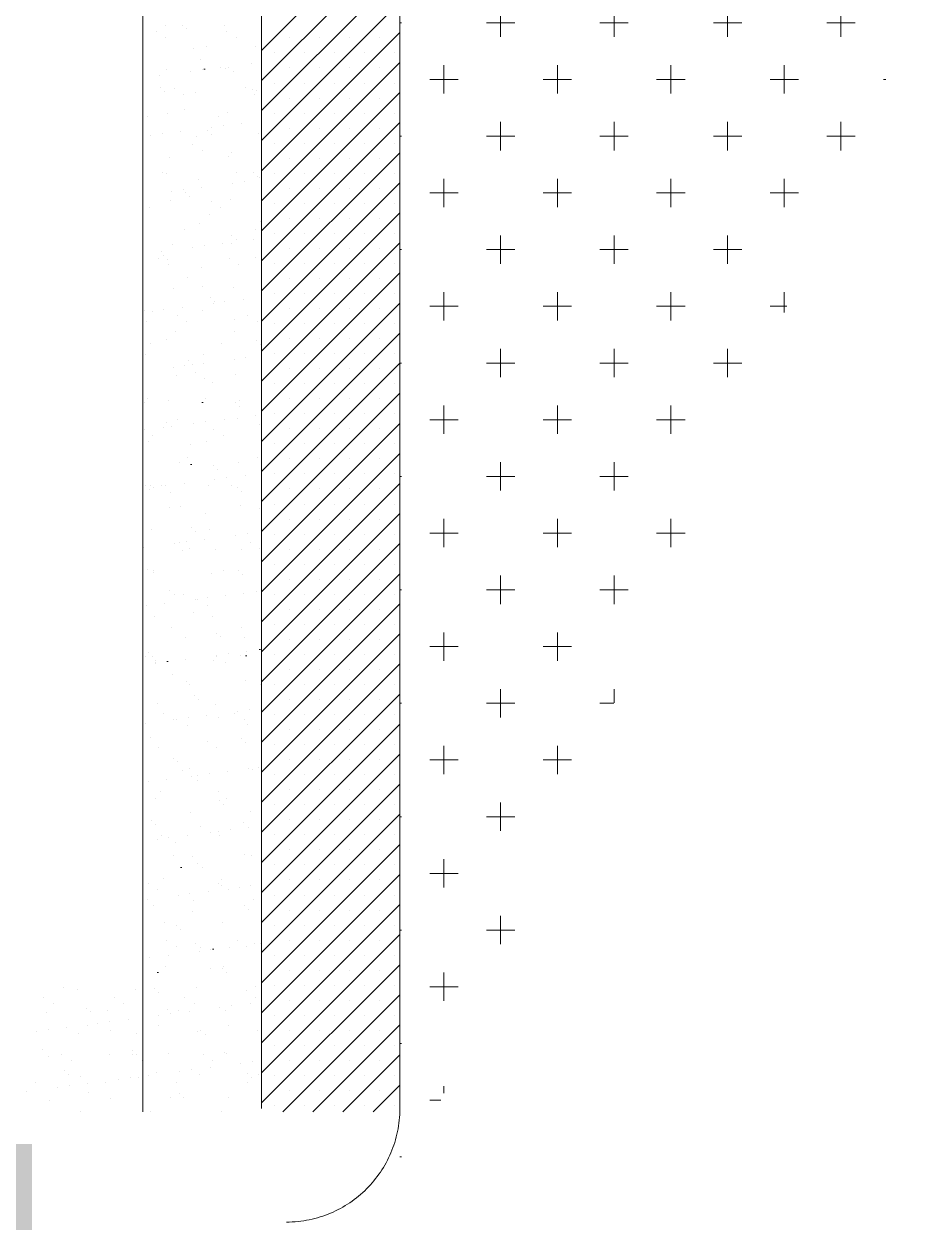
# Model space of a CAD drawing. Header units: millimetres. Extents: x -25043 to 36072, y 3768 to 12000.
# Drawn here: x -22389.6 to -22051.2, y 7377.2 to 7828.7 of the extents above; entities that cross this region are included whole.
import ezdxf

# ---------------------------------------------------------------- set-up
doc = ezdxf.new("R2010")
doc.units = ezdxf.units.MM
doc.linetypes.add('DASHED', pattern=[19.05, 12.7, -6.35])
doc.linetypes.add('SOLID_LINE', pattern=[0])
doc.layers.add('AHAT', color=4, linetype='Continuous', lineweight=30)
doc.layers.add('KIRMIM', color=1, linetype='Continuous')
doc.layers.add('MIMARI', color=2, linetype='SOLID_LINE')

msp = doc.modelspace()

# ---------------------------------------------------------------- hatches: boundary and pattern name
at = {"layer": 'AHAT', "linetype": 'Continuous', "lineweight": 0}
h = msp.add_hatch(dxfattribs=at)
h.set_pattern_fill('AR-SAND,_I', color=256, scale=42.740062, style=2)
h.set_pattern_definition([(37.5, (-56300.54, -6178.69), (-2.69234, 82.35257), [0, -64.9649, 0, -72.6581, 0, -69.4526]), (7.5, (-56300.54, -6178.69), (75.64037, 120.6187), [0, -35.04685, 0, -58.55389, 0, -22.43853]), (327.5, (-56353.11, -6178.69), (133.09862, 0.24187), [0, -21.37003, 0, -76.93211, 0, -100.43915]), (317.5, (-56353.11, -6178.69), (128.48204, 37.5119), [0, -10.68502, 0, -50.43327, 0, -57.69908])])
edge = h.paths.add_edge_path()
edge.add_line((-22344.83, 7418.75), (-22300.08, 7418.75))
edge.add_line((-22388.64, 7469.88), (-22388.64, 7418.75))
edge.add_line((-22388.64, 7469.88), (-22344.83, 7469.88))
edge.add_line((-22344.83, 8387.24), (-22300.08, 8387.24))
edge.add_line((-22388.64, 7418.75), (-22344.83, 7418.75))
edge.add_line((-22344.83, 8387.24), (-22344.83, 7418.75))
edge.add_line((-22300.08, 8387.24), (-22300.08, 7419.95))
at = {"layer": 'KIRMIM', "linetype": 'Continuous', "lineweight": 0}
h = msp.add_hatch(dxfattribs=at)
h.set_pattern_fill('CROSS,_I', color=256, scale=85.480124, style=2)
h.set_pattern_definition([(0, (-56300.538, -6210.983), (21.370031, 21.370031), [10.685016, -32.055047]), (90, (-56295.195, -6216.326), (-21.370031, 21.370031), [10.685016, -32.055047])])
edge = h.paths.add_edge_path()
edge.add_line((-21826.38, 8354.94), (-21826.38, 7411.45))
edge.add_line((-22247.96, 8354.94), (-22247.96, 7387.66))
h = msp.add_hatch(dxfattribs=at)
h.set_pattern_fill('AR-CONC,_I', color=256, scale=8.548012, style=2)
h.set_pattern_definition([(50, (-56300.54, -6308.037), (61.31149, -5.36406), [6.41101, -70.5211]), (355, (-56300.54, -6308.037), (-11.86048, 64.29748), [5.12881, -56.41688]), (100.4514, (-56295.43, -6308.484), (49.45105, 58.93338), [5.44852, -59.93371]), (46.1842, (-56300.54, -6290.94), (91.2279, -14.14859), [9.61651, -105.78165]), (96.6356, (-56292.94, -6292.12), (79.89508, 83.26772), [8.17278, -89.90056]), (351.1842, (-56300.54, -6290.94), (79.89502, 83.26778), [7.6932, -84.62532]), (21, (-56291.99, -6295.215), (51.02369, -34.41591), [6.41101, -70.5211]), (326, (-56291.99, -6295.215), (20.79862, 61.98592), [5.12881, -56.41688]), (71.4514, (-56287.74, -6298.08), (71.822335, 27.56995), [5.44852, -59.93371]), (37.5, (-56300.538, -6308.037), (1.039426, 28.455808), [0, -55.73304, 0, -57.271683, 0, -56.630582]), (7.5, (-56300.538, -6308.037), (22.487217, 33.714362), [0, -32.653408, 0, -54.45084, 0, -21.58373]), (327.5, (-56319.6, -6308.037), (45.631208, -1.927993), [0, -21.37003, 0, -66.674497, 0, -88.47193]), (317.5, (-56328.148, -6308.037), (49.850826, 8.556986), [0, -27.78104, 0, -44.278704, 0, -62.82789])])
edge = h.paths.add_edge_path()
edge.add_line((-22386.53, 6942.14), (-22615.82, 6942.14))
edge.add_line((-22615.82, 6942.14), (-22615.82, 7406.62))
edge.add_line((-22615.82, 7406.62), (-22386.53, 7406.62))
edge.add_line((-22386.53, 7406.62), (-22386.53, 7001.28))
edge.add_line((-22404.87, 6942.14), (-20927.79, 6942.14))
edge.add_line((-20927.79, 6942.14), (-20927.79, 7001.28))
edge.add_line((-20927.79, 7001.28), (-22386.53, 7001.28))

# ---------------------------------------------------------------- linework, layer by layer
at = {"layer": 'KIRMIM', "linetype": 'DASHED', "lineweight": 0, "ltscale": 100}
for p, q in [((-22344.83, 8342.01), (-22344.83, 7418.75)), ((-22300.08, 8342.01), (-22300.08, 7419.95))]:
    msp.add_line(p, q, dxfattribs=at)
at = {"layer": 'MIMARI', "linetype": 'DASHED', "lineweight": 0, "ltscale": 100}
msp.add_line((-22247.96, 8342.01), (-22247.96, 7419.95), dxfattribs=at)
at = {"layer": 'MIMARI', "linetype": 'Continuous', "lineweight": 0}
for p, q in [((-22300.08, 7818.73), (-22247.96, 7870.84)), ((-22300.08, 7807.39), (-22247.96, 7859.51)), ((-22300.08, 7796.06), (-22247.96, 7848.18)), ((-22300.08, 7784.73), (-22247.96, 7836.84)), ((-22339.81, 7825.93), (-22339.81, 7825.93)), ((-22336.4, 7827.95), (-22336.4, 7827.95)), ((-22329.89, 7828.27), (-22329.89, 7828.27)), ((-22328.31, 7826.82), (-22328.31, 7826.82)), ((-22314.02, 7828.24), (-22314.02, 7828.24)), ((-22313.19, 7825.98), (-22313.19, 7825.98)), ((-22300.08, 7773.39), (-22247.96, 7825.51)), ((-22336.2, 7823.63), (-22336.2, 7823.63)), ((-22320.88, 7820.01), (-22320.88, 7820.01)), ((-22309.58, 7823.68), (-22309.58, 7823.68)), ((-22302.46, 7820.23), (-22302.46, 7820.23)), ((-22289.69, 7823.44), (-22289.69, 7823.44)), ((-22278.36, 7823.44), (-22278.36, 7823.44)), ((-22267.03, 7823.44), (-22267.03, 7823.44)), ((-22255.69, 7823.44), (-22255.69, 7823.44)), ((-22325.55, 7819.39), (-22325.55, 7819.39)), ((-22323.23, 7815.37), (-22323.23, 7815.37)), ((-22295.36, 7817.78), (-22295.36, 7817.78)), ((-22284.03, 7817.78), (-22284.03, 7817.78)), ((-22272.69, 7817.78), (-22272.69, 7817.78)), ((-22261.36, 7817.78), (-22261.36, 7817.78)), ((-22250.03, 7817.78), (-22250.03, 7817.78)), ((-22335.86, 7811.48), (-22335.86, 7811.48)), ((-22326.8, 7810.84), (-22326.8, 7810.84)), ((-22322.35, 7811.42), (-22322.35, 7811.42)), ((-22315.4, 7812.34), (-22315.4, 7812.34)), ((-22313.48, 7811.77), (-22313.48, 7811.77)), ((-22312.37, 7812.21), (-22312.37, 7812.21)), ((-22310.79, 7810.77), (-22310.79, 7810.77)), ((-22303.79, 7813.87), (-22303.79, 7813.87)), ((-22300.08, 7762.06), (-22247.96, 7814.18)), ((-22289.69, 7812.11), (-22289.69, 7812.11)), ((-22278.36, 7812.11), (-22278.36, 7812.11)), ((-22267.03, 7812.11), (-22267.03, 7812.11)), ((-22255.69, 7812.11), (-22255.69, 7812.11)), ((-22338.41, 7809.31), (-22338.41, 7809.31)), ((-22295.36, 7806.44), (-22295.36, 7806.44)), ((-22284.03, 7806.44), (-22284.03, 7806.44)), ((-22272.69, 7806.44), (-22272.69, 7806.44)), ((-22261.36, 7806.44), (-22261.36, 7806.44)), ((-22250.03, 7806.44), (-22250.03, 7806.44)), ((-22338.06, 7804.71), (-22338.06, 7804.71)), ((-22336.49, 7803.27), (-22336.49, 7803.27)), ((-22332.9, 7804.52), (-22332.9, 7804.52)), ((-22329.3, 7802.23), (-22329.3, 7802.23)), ((-22325.01, 7802.92), (-22325.01, 7802.92)), ((-22306.28, 7804.57), (-22306.28, 7804.57)), ((-22303.36, 7803.95), (-22303.36, 7803.95)), ((-22302.68, 7802.28), (-22302.68, 7802.28)), ((-22301.93, 7803.75), (-22301.93, 7803.75)), ((-22300.08, 7750.73), (-22247.96, 7802.84)), ((-22289.69, 7800.78), (-22289.69, 7800.78)), ((-22278.36, 7800.78), (-22278.36, 7800.78)), ((-22267.03, 7800.78), (-22267.03, 7800.78)), ((-22255.69, 7800.78), (-22255.69, 7800.78)), ((-22342.94, 7793.91), (-22342.94, 7793.91)), ((-22335.32, 7795.01), (-22335.32, 7795.01)), ((-22329.05, 7796.45), (-22329.05, 7796.45)), ((-22316.32, 7793.96), (-22316.32, 7793.96)), ((-22312.95, 7795.3), (-22312.95, 7795.3)), ((-22295.36, 7795.11), (-22295.36, 7795.11)), ((-22284.03, 7795.11), (-22284.03, 7795.11)), ((-22272.69, 7795.11), (-22272.69, 7795.11)), ((-22261.36, 7795.11), (-22261.36, 7795.11)), ((-22250.03, 7795.11), (-22250.03, 7795.11)), ((-22330.53, 7788.21), (-22330.53, 7788.21)), ((-22320.54, 7788.66), (-22320.54, 7788.66)), ((-22318.92, 7789.74), (-22318.92, 7789.74)), ((-22314.47, 7790.33), (-22314.47, 7790.33)), ((-22307.52, 7791.24), (-22307.52, 7791.24)), ((-22300.08, 7739.4), (-22247.96, 7791.51)), ((-22289.69, 7789.44), (-22289.69, 7789.44)), ((-22278.36, 7789.44), (-22278.36, 7789.44)), ((-22267.03, 7789.44), (-22267.03, 7789.44)), ((-22255.69, 7789.44), (-22255.69, 7789.44)), ((-22341.93, 7786.71), (-22341.93, 7786.71)), ((-22337.48, 7787.3), (-22337.48, 7787.3)), ((-22324.47, 7786.45), (-22324.47, 7786.45)), ((-22318.97, 7787.21), (-22318.97, 7787.21)), ((-22301.39, 7787.28), (-22301.39, 7787.28)), ((-22295.36, 7783.78), (-22295.36, 7783.78)), ((-22284.03, 7783.78), (-22284.03, 7783.78)), ((-22272.69, 7783.78), (-22272.69, 7783.78)), ((-22261.36, 7783.78), (-22261.36, 7783.78)), ((-22250.03, 7783.78), (-22250.03, 7783.78)), ((-22344.66, 7779.71), (-22344.66, 7779.71)), ((-22326, 7783.12), (-22326, 7783.12)), ((-22322.39, 7780.82), (-22322.39, 7780.82)), ((-22311.53, 7780.4), (-22311.53, 7780.4)), ((-22300.08, 7728.06), (-22247.96, 7780.18)), ((-22334.78, 7778.54), (-22334.78, 7778.54)), ((-22312.41, 7778.83), (-22312.41, 7778.83)), ((-22289.69, 7778.11), (-22289.69, 7778.11)), ((-22278.36, 7778.11), (-22278.36, 7778.11)), ((-22267.03, 7778.11), (-22267.03, 7778.11)), ((-22255.69, 7778.11), (-22255.69, 7778.11)), ((-22337.23, 7772.9), (-22337.23, 7772.9)), ((-22336.04, 7772.51), (-22336.04, 7772.51)), ((-22323.94, 7769.98), (-22323.94, 7769.98)), ((-22309.42, 7772.56), (-22309.42, 7772.56)), ((-22303.02, 7772.6), (-22303.02, 7772.6)), ((-22301.45, 7771.16), (-22301.45, 7771.16)), ((-22300.85, 7770.81), (-22300.85, 7770.81)), ((-22295.36, 7772.44), (-22295.36, 7772.44)), ((-22284.03, 7772.44), (-22284.03, 7772.44)), ((-22272.69, 7772.44), (-22272.69, 7772.44)), ((-22261.36, 7772.44), (-22261.36, 7772.44)), ((-22250.03, 7772.44), (-22250.03, 7772.44)), ((-22334.05, 7765.62), (-22334.05, 7765.62)), ((-22329.6, 7766.2), (-22329.6, 7766.2)), ((-22322.65, 7767.12), (-22322.65, 7767.12)), ((-22311.04, 7768.65), (-22311.04, 7768.65)), ((-22306.59, 7769.23), (-22306.59, 7769.23)), ((-22300.08, 7716.73), (-22247.96, 7768.85)), ((-22289.69, 7766.78), (-22289.69, 7766.78)), ((-22278.36, 7766.78), (-22278.36, 7766.78)), ((-22267.03, 7766.78), (-22267.03, 7766.78)), ((-22255.69, 7766.78), (-22255.69, 7766.78)), ((-22334.24, 7762.07), (-22334.24, 7762.07)), ((-22328.72, 7765.1), (-22328.72, 7765.1)), ((-22327.14, 7763.66), (-22327.14, 7763.66)), ((-22319.1, 7761.71), (-22319.1, 7761.71)), ((-22311.87, 7762.36), (-22311.87, 7762.36)), ((-22295.36, 7761.11), (-22295.36, 7761.11)), ((-22284.03, 7761.11), (-22284.03, 7761.11)), ((-22272.69, 7761.11), (-22272.69, 7761.11)), ((-22261.36, 7761.11), (-22261.36, 7761.11)), ((-22250.03, 7761.11), (-22250.03, 7761.11)), ((-22342.11, 7759.37), (-22342.11, 7759.37)), ((-22319.71, 7756.84), (-22319.71, 7756.84)), ((-22315.49, 7759.42), (-22315.49, 7759.42)), ((-22300.08, 7705.4), (-22247.96, 7757.51)), ((-22323.4, 7753.51), (-22323.4, 7753.51)), ((-22300.31, 7754.34), (-22300.31, 7754.34)), ((-22289.69, 7755.44), (-22289.69, 7755.44)), ((-22278.36, 7755.44), (-22278.36, 7755.44)), ((-22267.03, 7755.44), (-22267.03, 7755.44)), ((-22255.69, 7755.44), (-22255.69, 7755.44)), ((-22329.13, 7751.1), (-22329.13, 7751.1)), ((-22311.2, 7749.04), (-22311.2, 7749.04)), ((-22309.62, 7747.6), (-22309.62, 7747.6)), ((-22303.16, 7747.55), (-22303.16, 7747.55)), ((-22302.51, 7751.15), (-22302.51, 7751.15)), ((-22295.36, 7749.78), (-22295.36, 7749.78)), ((-22284.03, 7749.78), (-22284.03, 7749.78)), ((-22272.69, 7749.78), (-22272.69, 7749.78)), ((-22261.36, 7749.78), (-22261.36, 7749.78)), ((-22250.03, 7749.78), (-22250.03, 7749.78)), ((-22337.78, 7743), (-22337.78, 7743)), ((-22333.71, 7745.6), (-22333.71, 7745.6)), ((-22326.17, 7744.52), (-22326.17, 7744.52)), ((-22321.72, 7745.11), (-22321.72, 7745.11)), ((-22314.77, 7746.02), (-22314.77, 7746.02)), ((-22311.33, 7745.89), (-22311.33, 7745.89)), ((-22300.08, 7694.06), (-22247.96, 7746.18)), ((-22289.69, 7744.11), (-22289.69, 7744.11)), ((-22278.36, 7744.11), (-22278.36, 7744.11)), ((-22267.03, 7744.11), (-22267.03, 7744.11)), ((-22255.69, 7744.11), (-22255.69, 7744.11)), ((-22344.73, 7742.08), (-22344.73, 7742.08)), ((-22338.81, 7740.26), (-22338.81, 7740.26)), ((-22336.9, 7741.54), (-22336.9, 7741.54)), ((-22335.32, 7740.1), (-22335.32, 7740.1)), ((-22312.19, 7740.31), (-22312.19, 7740.31)), ((-22302.19, 7740.79), (-22302.19, 7740.79)), ((-22295.36, 7738.44), (-22295.36, 7738.44)), ((-22284.03, 7738.44), (-22284.03, 7738.44)), ((-22272.69, 7738.44), (-22272.69, 7738.44)), ((-22261.36, 7738.44), (-22261.36, 7738.44)), ((-22250.03, 7738.44), (-22250.03, 7738.44)), ((-22344.73, 7737.15), (-22344.73, 7737.15)), ((-22335.21, 7737.96), (-22335.21, 7737.96)), ((-22322.86, 7737.04), (-22322.86, 7737.04)), ((-22308.59, 7738.01), (-22308.59, 7738.01)), ((-22300.08, 7682.73), (-22247.96, 7734.85)), ((-22327.88, 7733.28), (-22327.88, 7733.28)), ((-22322.23, 7729.7), (-22322.23, 7729.7)), ((-22310.79, 7729.42), (-22310.79, 7729.42)), ((-22289.69, 7732.78), (-22289.69, 7732.78)), ((-22278.36, 7732.78), (-22278.36, 7732.78)), ((-22267.03, 7732.78), (-22267.03, 7732.78)), ((-22255.69, 7732.78), (-22255.69, 7732.78)), ((-22333.17, 7729.13), (-22333.17, 7729.13)), ((-22319.38, 7725.49), (-22319.38, 7725.49)), ((-22306.89, 7724.93), (-22306.89, 7724.93)), ((-22295.36, 7727.11), (-22295.36, 7727.11)), ((-22284.03, 7727.11), (-22284.03, 7727.11)), ((-22272.69, 7727.11), (-22272.69, 7727.11)), ((-22261.36, 7727.11), (-22261.36, 7727.11)), ((-22250.03, 7727.11), (-22250.03, 7727.11)), ((-22344.19, 7720.68), (-22344.19, 7720.68)), ((-22341.3, 7720.4), (-22341.3, 7720.4)), ((-22336.85, 7720.99), (-22336.85, 7720.99)), ((-22329.9, 7721.9), (-22329.9, 7721.9)), ((-22322.32, 7720.57), (-22322.32, 7720.57)), ((-22318.29, 7723.43), (-22318.29, 7723.43)), ((-22317.8, 7724.04), (-22317.8, 7724.04)), ((-22313.84, 7724.02), (-22313.84, 7724.02)), ((-22300.08, 7671.4), (-22247.96, 7723.51)), ((-22289.69, 7721.44), (-22289.69, 7721.44)), ((-22278.36, 7721.44), (-22278.36, 7721.44)), ((-22267.03, 7721.44), (-22267.03, 7721.44)), ((-22255.69, 7721.44), (-22255.69, 7721.44)), ((-22343.5, 7716.54), (-22343.5, 7716.54)), ((-22331.91, 7718.86), (-22331.91, 7718.86)), ((-22328.3, 7716.56), (-22328.3, 7716.56)), ((-22310.36, 7717.23), (-22310.36, 7717.23)), ((-22305.29, 7718.9), (-22305.29, 7718.9)), ((-22301.68, 7716.61), (-22301.68, 7716.61)), ((-22295.36, 7715.78), (-22295.36, 7715.78)), ((-22284.03, 7715.78), (-22284.03, 7715.78)), ((-22272.69, 7715.78), (-22272.69, 7715.78)), ((-22261.36, 7715.78), (-22261.36, 7715.78)), ((-22250.03, 7715.78), (-22250.03, 7715.78)), ((-22332.63, 7712.66), (-22332.63, 7712.66)), ((-22310.25, 7712.95), (-22310.25, 7712.95)), ((-22300.08, 7660.06), (-22247.96, 7712.18)), ((-22341.95, 7708.24), (-22341.95, 7708.24)), ((-22336.06, 7709.73), (-22336.06, 7709.73)), ((-22315.33, 7708.29), (-22315.33, 7708.29)), ((-22301.86, 7709.43), (-22301.86, 7709.43)), ((-22300.28, 7707.99), (-22300.28, 7707.99)), ((-22289.69, 7710.11), (-22289.69, 7710.11)), ((-22278.36, 7710.11), (-22278.36, 7710.11)), ((-22267.03, 7710.11), (-22267.03, 7710.11)), ((-22255.69, 7710.11), (-22255.69, 7710.11)), ((-22343.65, 7704.2), (-22343.65, 7704.2)), ((-22321.78, 7704.1), (-22321.78, 7704.1)), ((-22310.41, 7702.34), (-22310.41, 7702.34)), ((-22305.96, 7702.92), (-22305.96, 7702.92)), ((-22295.36, 7704.44), (-22295.36, 7704.44)), ((-22284.03, 7704.44), (-22284.03, 7704.44)), ((-22272.69, 7704.44), (-22272.69, 7704.44)), ((-22261.36, 7704.44), (-22261.36, 7704.44)), ((-22250.03, 7704.44), (-22250.03, 7704.44)), ((-22333.42, 7699.31), (-22333.42, 7699.31)), ((-22328.97, 7699.89), (-22328.97, 7699.89)), ((-22327.55, 7701.93), (-22327.55, 7701.93)), ((-22325.98, 7700.49), (-22325.98, 7700.49)), ((-22322.02, 7700.81), (-22322.02, 7700.81)), ((-22300.08, 7648.73), (-22247.96, 7700.85)), ((-22289.69, 7698.78), (-22289.69, 7698.78)), ((-22278.36, 7698.78), (-22278.36, 7698.78)), ((-22267.03, 7698.78), (-22267.03, 7698.78)), ((-22255.69, 7698.78), (-22255.69, 7698.78)), ((-22332.09, 7696.19), (-22332.09, 7696.19)), ((-22325, 7697.45), (-22325, 7697.45)), ((-22321.4, 7695.15), (-22321.4, 7695.15)), ((-22318.54, 7693.67), (-22318.54, 7693.67)), ((-22309.71, 7696.48), (-22309.71, 7696.48)), ((-22300.08, 7637.4), (-22247.96, 7689.51)), ((-22295.36, 7693.11), (-22295.36, 7693.11)), ((-22284.03, 7693.11), (-22284.03, 7693.11)), ((-22272.69, 7693.11), (-22272.69, 7693.11)), ((-22261.36, 7693.11), (-22261.36, 7693.11)), ((-22250.03, 7693.11), (-22250.03, 7693.11)), ((-22344.24, 7686.17), (-22344.24, 7686.17)), ((-22343.11, 7687.73), (-22343.11, 7687.73)), ((-22335.04, 7686.84), (-22335.04, 7686.84)), ((-22321.24, 7687.63), (-22321.24, 7687.63)), ((-22310.03, 7685.88), (-22310.03, 7685.88)), ((-22308.46, 7684.43), (-22308.46, 7684.43)), ((-22308.42, 7686.89), (-22308.42, 7686.89)), ((-22289.69, 7687.44), (-22289.69, 7687.44)), ((-22278.36, 7687.44), (-22278.36, 7687.44)), ((-22267.03, 7687.44), (-22267.03, 7687.44)), ((-22255.69, 7687.44), (-22255.69, 7687.44)), ((-22331.55, 7679.72), (-22331.55, 7679.72)), ((-22314.14, 7679.71), (-22314.14, 7679.71)), ((-22309.18, 7680.01), (-22309.18, 7680.01)), ((-22302.52, 7681.24), (-22302.52, 7681.24)), ((-22295.36, 7681.78), (-22295.36, 7681.78)), ((-22284.03, 7681.78), (-22284.03, 7681.78)), ((-22272.69, 7681.78), (-22272.69, 7681.78)), ((-22261.36, 7681.78), (-22261.36, 7681.78)), ((-22250.03, 7681.78), (-22250.03, 7681.78)), ((-22344.72, 7676), (-22344.72, 7676)), ((-22344.09, 7675.77), (-22344.09, 7675.77)), ((-22337.14, 7676.68), (-22337.14, 7676.68)), ((-22335.73, 7678.37), (-22335.73, 7678.37)), ((-22334.15, 7676.93), (-22334.15, 7676.93)), ((-22325.53, 7678.21), (-22325.53, 7678.21)), ((-22321.08, 7678.8), (-22321.08, 7678.8)), ((-22318.1, 7676.04), (-22318.1, 7676.04)), ((-22301.02, 7677.62), (-22301.02, 7677.62)), ((-22300.08, 7626.06), (-22247.96, 7678.18)), ((-22289.69, 7676.11), (-22289.69, 7676.11)), ((-22278.36, 7676.11), (-22278.36, 7676.11)), ((-22267.03, 7676.11), (-22267.03, 7676.11)), ((-22255.69, 7676.11), (-22255.69, 7676.11)), ((-22342.57, 7671.26), (-22342.57, 7671.26)), ((-22341.12, 7673.7), (-22341.12, 7673.7)), ((-22320.7, 7671.16), (-22320.7, 7671.16)), ((-22314.5, 7673.75), (-22314.5, 7673.75)), ((-22326.72, 7670.12), (-22326.72, 7670.12)), ((-22300.08, 7614.73), (-22247.96, 7666.85)), ((-22295.36, 7670.45), (-22295.36, 7670.45)), ((-22284.03, 7670.45), (-22284.03, 7670.45)), ((-22272.69, 7670.45), (-22272.69, 7670.45)), ((-22261.36, 7670.45), (-22261.36, 7670.45)), ((-22250.03, 7670.45), (-22250.03, 7670.45)), ((-22331.01, 7663.25), (-22331.01, 7663.25)), ((-22328.14, 7665.43), (-22328.14, 7665.43)), ((-22318.21, 7662.32), (-22318.21, 7662.32)), ((-22308.64, 7663.53), (-22308.64, 7663.53)), ((-22301.52, 7665.48), (-22301.52, 7665.48)), ((-22289.69, 7664.78), (-22289.69, 7664.78)), ((-22278.36, 7664.78), (-22278.36, 7664.78)), ((-22267.03, 7664.78), (-22267.03, 7664.78)), ((-22255.69, 7664.78), (-22255.69, 7664.78)), ((-22317.65, 7657.12), (-22317.65, 7657.12)), ((-22316.63, 7660.88), (-22316.63, 7660.88)), ((-22313.2, 7657.7), (-22313.2, 7657.7)), ((-22306.25, 7658.62), (-22306.25, 7658.62)), ((-22295.36, 7659.11), (-22295.36, 7659.11)), ((-22284.03, 7659.11), (-22284.03, 7659.11)), ((-22272.69, 7659.11), (-22272.69, 7659.11)), ((-22261.36, 7659.11), (-22261.36, 7659.11)), ((-22250.03, 7659.11), (-22250.03, 7659.11)), ((-22343.9, 7654.82), (-22343.9, 7654.82)), ((-22342.33, 7653.37), (-22342.33, 7653.37)), ((-22342.03, 7654.79), (-22342.03, 7654.79)), ((-22340.66, 7654.09), (-22340.66, 7654.09)), ((-22337.82, 7654.59), (-22337.82, 7654.59)), ((-22336.21, 7654.67), (-22336.21, 7654.67)), ((-22329.26, 7655.59), (-22329.26, 7655.59)), ((-22320.17, 7654.69), (-22320.17, 7654.69)), ((-22311.2, 7654.64), (-22311.2, 7654.64)), ((-22309.2, 7654.06), (-22309.2, 7654.06)), ((-22300.08, 7603.4), (-22247.96, 7655.51)), ((-22289.69, 7653.45), (-22289.69, 7653.45)), ((-22278.36, 7653.45), (-22278.36, 7653.45)), ((-22267.03, 7653.45), (-22267.03, 7653.45)), ((-22255.69, 7653.45), (-22255.69, 7653.45)), ((-22334.21, 7652.29), (-22334.21, 7652.29)), ((-22307.59, 7652.34), (-22307.59, 7652.34)), ((-22334.89, 7646.56), (-22334.89, 7646.56)), ((-22330.47, 7646.78), (-22330.47, 7646.78)), ((-22321.24, 7644.03), (-22321.24, 7644.03)), ((-22308.1, 7647.06), (-22308.1, 7647.06)), ((-22300.69, 7646.27), (-22300.69, 7646.27)), ((-22300.08, 7592.06), (-22247.96, 7644.18)), ((-22295.36, 7647.78), (-22295.36, 7647.78)), ((-22284.03, 7647.78), (-22284.03, 7647.78)), ((-22272.69, 7647.78), (-22272.69, 7647.78)), ((-22261.36, 7647.78), (-22261.36, 7647.78)), ((-22250.03, 7647.78), (-22250.03, 7647.78)), ((-22289.69, 7642.11), (-22289.69, 7642.11)), ((-22278.36, 7642.11), (-22278.36, 7642.11)), ((-22267.03, 7642.11), (-22267.03, 7642.11)), ((-22255.69, 7642.11), (-22255.69, 7642.11)), ((-22341.49, 7638.32), (-22341.49, 7638.32)), ((-22326.38, 7638.76), (-22326.38, 7638.76)), ((-22324.81, 7637.32), (-22324.81, 7637.32)), ((-22321.38, 7634.49), (-22321.38, 7634.49)), ((-22319.63, 7638.22), (-22319.63, 7638.22)), ((-22309.77, 7636.02), (-22309.77, 7636.02)), ((-22305.32, 7636.61), (-22305.32, 7636.61)), ((-22295.36, 7636.45), (-22295.36, 7636.45)), ((-22284.03, 7636.45), (-22284.03, 7636.45)), ((-22272.69, 7636.45), (-22272.69, 7636.45)), ((-22261.36, 7636.45), (-22261.36, 7636.45)), ((-22250.03, 7636.45), (-22250.03, 7636.45)), ((-22344.39, 7631.46), (-22344.39, 7631.46)), ((-22332.78, 7632.99), (-22332.78, 7632.99)), ((-22330.91, 7633.19), (-22330.91, 7633.19)), ((-22329.94, 7630.31), (-22329.94, 7630.31)), ((-22328.33, 7633.58), (-22328.33, 7633.58)), ((-22327.31, 7630.89), (-22327.31, 7630.89)), ((-22317.37, 7630.51), (-22317.37, 7630.51)), ((-22307.56, 7630.59), (-22307.56, 7630.59)), ((-22304.29, 7633.23), (-22304.29, 7633.23)), ((-22300.69, 7630.94), (-22300.69, 7630.94)), ((-22300.08, 7580.73), (-22247.96, 7632.85)), ((-22289.69, 7630.78), (-22289.69, 7630.78)), ((-22278.36, 7630.78), (-22278.36, 7630.78)), ((-22267.03, 7630.78), (-22267.03, 7630.78)), ((-22255.69, 7630.78), (-22255.69, 7630.78)), ((-22343.07, 7623), (-22343.07, 7623)), ((-22340.96, 7621.85), (-22340.96, 7621.85)), ((-22340.95, 7622.57), (-22340.95, 7622.57)), ((-22319.09, 7621.75), (-22319.09, 7621.75)), ((-22314.33, 7622.62), (-22314.33, 7622.62)), ((-22308.86, 7622.71), (-22308.86, 7622.71)), ((-22307.29, 7621.27), (-22307.29, 7621.27)), ((-22300.08, 7569.4), (-22247.96, 7621.51)), ((-22295.36, 7625.11), (-22295.36, 7625.11)), ((-22284.03, 7625.11), (-22284.03, 7625.11)), ((-22272.69, 7625.11), (-22272.69, 7625.11)), ((-22261.36, 7625.11), (-22261.36, 7625.11)), ((-22250.03, 7625.11), (-22250.03, 7625.11)), ((-22289.69, 7619.45), (-22289.69, 7619.45)), ((-22278.36, 7619.45), (-22278.36, 7619.45)), ((-22267.03, 7619.45), (-22267.03, 7619.45)), ((-22255.69, 7619.45), (-22255.69, 7619.45)), ((-22334.56, 7615.21), (-22334.56, 7615.21)), ((-22332.98, 7613.76), (-22332.98, 7613.76)), ((-22329.4, 7613.84), (-22329.4, 7613.84)), ((-22320.45, 7612.48), (-22320.45, 7612.48)), ((-22313.5, 7613.4), (-22313.5, 7613.4)), ((-22307.02, 7614.12), (-22307.02, 7614.12)), ((-22301.89, 7614.93), (-22301.89, 7614.93)), ((-22295.36, 7613.78), (-22295.36, 7613.78)), ((-22284.03, 7613.78), (-22284.03, 7613.78)), ((-22272.69, 7613.78), (-22272.69, 7613.78)), ((-22261.36, 7613.78), (-22261.36, 7613.78)), ((-22250.03, 7613.78), (-22250.03, 7613.78)), ((-22343.46, 7609.46), (-22343.46, 7609.46)), ((-22336.51, 7610.37), (-22336.51, 7610.37)), ((-22324.9, 7611.9), (-22324.9, 7611.9)), ((-22324.01, 7611.78), (-22324.01, 7611.78)), ((-22320.41, 7609.48), (-22320.41, 7609.48)), ((-22300.08, 7558.06), (-22247.96, 7610.18)), ((-22289.69, 7608.11), (-22289.69, 7608.11)), ((-22278.36, 7608.11), (-22278.36, 7608.11)), ((-22267.03, 7608.11), (-22267.03, 7608.11)), ((-22255.69, 7608.11), (-22255.69, 7608.11)), ((-22340.42, 7605.38), (-22340.42, 7605.38)), ((-22325.55, 7606.95), (-22325.55, 7606.95)), ((-22318.55, 7605.28), (-22318.55, 7605.28)), ((-22334.05, 7601.17), (-22334.05, 7601.17)), ((-22317.04, 7599.15), (-22317.04, 7599.15)), ((-22307.43, 7601.22), (-22307.43, 7601.22)), ((-22300.08, 7546.73), (-22247.96, 7598.85)), ((-22295.36, 7602.45), (-22295.36, 7602.45)), ((-22284.03, 7602.45), (-22284.03, 7602.45)), ((-22272.69, 7602.45), (-22272.69, 7602.45)), ((-22261.36, 7602.45), (-22261.36, 7602.45)), ((-22250.03, 7602.45), (-22250.03, 7602.45)), ((-22328.86, 7597.37), (-22328.86, 7597.37)), ((-22315.46, 7597.71), (-22315.46, 7597.71)), ((-22306.48, 7597.65), (-22306.48, 7597.65)), ((-22289.69, 7596.78), (-22289.69, 7596.78)), ((-22278.36, 7596.78), (-22278.36, 7596.78)), ((-22267.03, 7596.78), (-22267.03, 7596.78)), ((-22255.69, 7596.78), (-22255.69, 7596.78)), ((-22343.73, 7590.33), (-22343.73, 7590.33)), ((-22342.74, 7591.65), (-22342.74, 7591.65)), ((-22341.16, 7590.21), (-22341.16, 7590.21)), ((-22317.11, 7590.38), (-22317.11, 7590.38)), ((-22317.02, 7590.8), (-22317.02, 7590.8)), ((-22312.57, 7591.39), (-22312.57, 7591.39)), ((-22308.03, 7590.89), (-22308.03, 7590.89)), ((-22305.62, 7592.3), (-22305.62, 7592.3)), ((-22295.36, 7591.11), (-22295.36, 7591.11)), ((-22284.03, 7591.11), (-22284.03, 7591.11)), ((-22272.69, 7591.11), (-22272.69, 7591.11)), ((-22261.36, 7591.11), (-22261.36, 7591.11)), ((-22250.03, 7591.11), (-22250.03, 7591.11)), ((-22340.12, 7588.03), (-22340.12, 7588.03)), ((-22340.03, 7587.78), (-22340.03, 7587.78)), ((-22339.88, 7588.91), (-22339.88, 7588.91)), ((-22335.58, 7588.36), (-22335.58, 7588.36)), ((-22328.63, 7589.28), (-22328.63, 7589.28)), ((-22318.01, 7588.81), (-22318.01, 7588.81)), ((-22313.5, 7588.08), (-22313.5, 7588.08)), ((-22300.08, 7535.4), (-22247.96, 7587.51)), ((-22289.69, 7585.45), (-22289.69, 7585.45)), ((-22278.36, 7585.45), (-22278.36, 7585.45)), ((-22267.03, 7585.45), (-22267.03, 7585.45)), ((-22255.69, 7585.45), (-22255.69, 7585.45)), ((-22333.72, 7583.39), (-22333.72, 7583.39)), ((-22328.32, 7580.9), (-22328.32, 7580.9)), ((-22305.95, 7581.18), (-22305.95, 7581.18)), ((-22327.14, 7579.76), (-22327.14, 7579.76)), ((-22300.52, 7579.81), (-22300.52, 7579.81)), ((-22300.08, 7524.07), (-22247.96, 7576.18)), ((-22295.36, 7579.78), (-22295.36, 7579.78)), ((-22284.03, 7579.78), (-22284.03, 7579.78)), ((-22272.69, 7579.78), (-22272.69, 7579.78)), ((-22261.36, 7579.78), (-22261.36, 7579.78)), ((-22250.03, 7579.78), (-22250.03, 7579.78)), ((-22339.34, 7572.44), (-22339.34, 7572.44)), ((-22325.22, 7575.6), (-22325.22, 7575.6)), ((-22323.64, 7574.15), (-22323.64, 7574.15)), ((-22317.47, 7572.34), (-22317.47, 7572.34)), ((-22289.69, 7574.11), (-22289.69, 7574.11)), ((-22278.36, 7574.11), (-22278.36, 7574.11)), ((-22267.03, 7574.11), (-22267.03, 7574.11)), ((-22255.69, 7574.11), (-22255.69, 7574.11)), ((-22336.82, 7568.92), (-22336.82, 7568.92)), ((-22327.7, 7567.27), (-22327.7, 7567.27)), ((-22320.75, 7568.18), (-22320.75, 7568.18)), ((-22316.2, 7567.34), (-22316.2, 7567.34)), ((-22310.2, 7568.97), (-22310.2, 7568.97)), ((-22309.14, 7569.71), (-22309.14, 7569.71)), ((-22304.69, 7570.3), (-22304.69, 7570.3)), ((-22295.36, 7568.45), (-22295.36, 7568.45)), ((-22284.03, 7568.45), (-22284.03, 7568.45)), ((-22272.69, 7568.45), (-22272.69, 7568.45)), ((-22261.36, 7568.45), (-22261.36, 7568.45)), ((-22250.03, 7568.45), (-22250.03, 7568.45)), ((-22343.76, 7565.15), (-22343.76, 7565.15)), ((-22333.22, 7566.63), (-22333.22, 7566.63)), ((-22332.15, 7566.68), (-22332.15, 7566.68)), ((-22327.78, 7564.43), (-22327.78, 7564.43)), ((-22306.6, 7566.67), (-22306.6, 7566.67)), ((-22305.41, 7564.71), (-22305.41, 7564.71)), ((-22300.08, 7512.73), (-22247.96, 7564.85)), ((-22289.69, 7562.78), (-22289.69, 7562.78)), ((-22278.36, 7562.78), (-22278.36, 7562.78)), ((-22267.03, 7562.78), (-22267.03, 7562.78)), ((-22255.69, 7562.78), (-22255.69, 7562.78)), ((-22341.9, 7559.84), (-22341.9, 7559.84)), ((-22320.24, 7558.36), (-22320.24, 7558.36)), ((-22307.7, 7559.54), (-22307.7, 7559.54)), ((-22306.12, 7558.1), (-22306.12, 7558.1)), ((-22338.8, 7555.97), (-22338.8, 7555.97)), ((-22316.94, 7555.87), (-22316.94, 7555.87)), ((-22300.08, 7501.4), (-22247.96, 7553.52)), ((-22295.36, 7557.11), (-22295.36, 7557.11)), ((-22284.03, 7557.11), (-22284.03, 7557.11)), ((-22272.69, 7557.11), (-22272.69, 7557.11)), ((-22261.36, 7557.11), (-22261.36, 7557.11)), ((-22250.03, 7557.11), (-22250.03, 7557.11)), ((-22333.39, 7552.04), (-22333.39, 7552.04)), ((-22331.82, 7550.6), (-22331.82, 7550.6)), ((-22289.69, 7551.45), (-22289.69, 7551.45)), ((-22278.36, 7551.45), (-22278.36, 7551.45)), ((-22267.03, 7551.45), (-22267.03, 7551.45)), ((-22255.69, 7551.45), (-22255.69, 7551.45)), ((-22329.92, 7547.52), (-22329.92, 7547.52)), ((-22327.24, 7547.96), (-22327.24, 7547.96)), ((-22326.31, 7545.22), (-22326.31, 7545.22)), ((-22324.27, 7545.59), (-22324.27, 7545.59)), ((-22319.82, 7546.17), (-22319.82, 7546.17)), ((-22312.87, 7547.09), (-22312.87, 7547.09)), ((-22304.87, 7548.24), (-22304.87, 7548.24)), ((-22303.3, 7547.57), (-22303.3, 7547.57)), ((-22301.26, 7548.62), (-22301.26, 7548.62)), ((-22295.36, 7545.78), (-22295.36, 7545.78)), ((-22284.03, 7545.78), (-22284.03, 7545.78)), ((-22272.69, 7545.78), (-22272.69, 7545.78)), ((-22261.36, 7545.78), (-22261.36, 7545.78)), ((-22250.03, 7545.78), (-22250.03, 7545.78)), ((-22342.83, 7543.14), (-22342.83, 7543.14)), ((-22335.88, 7544.06), (-22335.88, 7544.06)), ((-22324.38, 7543.78), (-22324.38, 7543.78)), ((-22300.08, 7490.07), (-22247.96, 7542.18)), ((-22289.69, 7540.11), (-22289.69, 7540.11)), ((-22278.36, 7540.11), (-22278.36, 7540.11)), ((-22267.03, 7540.11), (-22267.03, 7540.11)), ((-22255.69, 7540.11), (-22255.69, 7540.11)), ((-22339.96, 7536.91), (-22339.96, 7536.91)), ((-22338.26, 7539.5), (-22338.26, 7539.5)), ((-22316.4, 7539.39), (-22316.4, 7539.39)), ((-22315.87, 7535.98), (-22315.87, 7535.98)), ((-22313.34, 7536.95), (-22313.34, 7536.95)), ((-22326.71, 7531.49), (-22326.71, 7531.49)), ((-22314.3, 7534.54), (-22314.3, 7534.54)), ((-22304.33, 7531.77), (-22304.33, 7531.77)), ((-22300.08, 7478.73), (-22247.96, 7530.85)), ((-22295.36, 7534.45), (-22295.36, 7534.45)), ((-22284.03, 7534.45), (-22284.03, 7534.45)), ((-22272.69, 7534.45), (-22272.69, 7534.45)), ((-22261.36, 7534.45), (-22261.36, 7534.45)), ((-22250.03, 7534.45), (-22250.03, 7534.45)), ((-22341.57, 7528.48), (-22341.57, 7528.48)), ((-22339.99, 7527.04), (-22339.99, 7527.04)), ((-22306.86, 7527.73), (-22306.86, 7527.73)), ((-22289.69, 7528.78), (-22289.69, 7528.78)), ((-22278.36, 7528.78), (-22278.36, 7528.78)), ((-22267.03, 7528.78), (-22267.03, 7528.78)), ((-22255.69, 7528.78), (-22255.69, 7528.78)), ((-22337.73, 7523.03), (-22337.73, 7523.03)), ((-22334.94, 7522.05), (-22334.94, 7522.05)), ((-22327.99, 7522.96), (-22327.99, 7522.96)), ((-22323.02, 7526.11), (-22323.02, 7526.11)), ((-22319.41, 7523.82), (-22319.41, 7523.82)), ((-22316.38, 7524.49), (-22316.38, 7524.49)), ((-22315.86, 7522.92), (-22315.86, 7522.92)), ((-22311.93, 7525.08), (-22311.93, 7525.08)), ((-22304.99, 7525.99), (-22304.99, 7525.99)), ((-22295.36, 7523.11), (-22295.36, 7523.11)), ((-22284.03, 7523.11), (-22284.03, 7523.11)), ((-22272.69, 7523.11), (-22272.69, 7523.11)), ((-22261.36, 7523.11), (-22261.36, 7523.11)), ((-22250.03, 7523.11), (-22250.03, 7523.11)), ((-22339.39, 7521.46), (-22339.39, 7521.46)), ((-22332.56, 7520.22), (-22332.56, 7520.22)), ((-22300.08, 7467.4), (-22247.96, 7519.52)), ((-22289.69, 7517.45), (-22289.69, 7517.45)), ((-22278.36, 7517.45), (-22278.36, 7517.45)), ((-22267.03, 7517.45), (-22267.03, 7517.45)), ((-22255.69, 7517.45), (-22255.69, 7517.45)), ((-22333.05, 7515.5), (-22333.05, 7515.5)), ((-22326.17, 7515.01), (-22326.17, 7515.01)), ((-22306.43, 7515.55), (-22306.43, 7515.55)), ((-22303.79, 7515.3), (-22303.79, 7515.3)), ((-22324.05, 7512.43), (-22324.05, 7512.43)), ((-22322.47, 7510.98), (-22322.47, 7510.98)), ((-22300.08, 7456.07), (-22247.96, 7508.18)), ((-22295.36, 7511.78), (-22295.36, 7511.78)), ((-22284.03, 7511.78), (-22284.03, 7511.78)), ((-22272.69, 7511.78), (-22272.69, 7511.78)), ((-22261.36, 7511.78), (-22261.36, 7511.78)), ((-22250.03, 7511.78), (-22250.03, 7511.78)), ((-22342.73, 7504.66), (-22342.73, 7504.66)), ((-22337.19, 7506.56), (-22337.19, 7506.56)), ((-22316.11, 7504.71), (-22316.11, 7504.71)), ((-22315.32, 7506.45), (-22315.32, 7506.45)), ((-22315.04, 7504.17), (-22315.04, 7504.17)), ((-22304.05, 7503.98), (-22304.05, 7503.98)), ((-22289.69, 7506.11), (-22289.69, 7506.11)), ((-22278.36, 7506.11), (-22278.36, 7506.11)), ((-22267.03, 7506.11), (-22267.03, 7506.11)), ((-22255.69, 7506.11), (-22255.69, 7506.11)), ((-22339.13, 7502.36), (-22339.13, 7502.36)), ((-22331.51, 7500.37), (-22331.51, 7500.37)), ((-22327.06, 7500.95), (-22327.06, 7500.95)), ((-22320.11, 7501.87), (-22320.11, 7501.87)), ((-22312.51, 7502.41), (-22312.51, 7502.41)), ((-22308.5, 7503.4), (-22308.5, 7503.4)), ((-22295.36, 7500.45), (-22295.36, 7500.45)), ((-22284.03, 7500.45), (-22284.03, 7500.45)), ((-22272.69, 7500.45), (-22272.69, 7500.45)), ((-22261.36, 7500.45), (-22261.36, 7500.45)), ((-22250.03, 7500.45), (-22250.03, 7500.45)), ((-22343.12, 7498.84), (-22343.12, 7498.84)), ((-22340.73, 7496.67), (-22340.73, 7496.67)), ((-22325.63, 7498.54), (-22325.63, 7498.54)), ((-22306.53, 7496.37), (-22306.53, 7496.37)), ((-22304.95, 7494.93), (-22304.95, 7494.93)), ((-22303.25, 7498.83), (-22303.25, 7498.83)), ((-22300.08, 7444.73), (-22247.96, 7496.85)), ((-22289.69, 7494.78), (-22289.69, 7494.78)), ((-22278.36, 7494.78), (-22278.36, 7494.78)), ((-22267.03, 7494.78), (-22267.03, 7494.78)), ((-22255.69, 7494.78), (-22255.69, 7494.78)), ((-22336.65, 7490.09), (-22336.65, 7490.09)), ((-22326.15, 7494.1), (-22326.15, 7494.1)), ((-22332.22, 7488.87), (-22332.22, 7488.87)), ((-22330.65, 7487.43), (-22330.65, 7487.43)), ((-22314.78, 7489.98), (-22314.78, 7489.98)), ((-22300.08, 7433.4), (-22247.96, 7485.52)), ((-22295.36, 7489.11), (-22295.36, 7489.11)), ((-22284.03, 7489.11), (-22284.03, 7489.11)), ((-22272.69, 7489.11), (-22272.69, 7489.11)), ((-22261.36, 7489.11), (-22261.36, 7489.11)), ((-22250.03, 7489.11), (-22250.03, 7489.11)), ((-22335.83, 7483.25), (-22335.83, 7483.25)), ((-22325.09, 7482.07), (-22325.09, 7482.07)), ((-22309.21, 7483.3), (-22309.21, 7483.3)), ((-22305.6, 7481.01), (-22305.6, 7481.01)), ((-22302.71, 7482.36), (-22302.71, 7482.36)), ((-22300.62, 7482.3), (-22300.62, 7482.3)), ((-22289.69, 7483.45), (-22289.69, 7483.45)), ((-22278.36, 7483.45), (-22278.36, 7483.45)), ((-22267.03, 7483.45), (-22267.03, 7483.45)), ((-22255.69, 7483.45), (-22255.69, 7483.45)), ((-22342.19, 7476.83), (-22342.19, 7476.83)), ((-22335.24, 7477.74), (-22335.24, 7477.74)), ((-22332.22, 7480.96), (-22332.22, 7480.96)), ((-22323.63, 7479.27), (-22323.63, 7479.27)), ((-22323.21, 7480.61), (-22323.21, 7480.61)), ((-22319.18, 7479.86), (-22319.18, 7479.86)), ((-22312.23, 7480.77), (-22312.23, 7480.77)), ((-22295.36, 7477.78), (-22295.36, 7477.78)), ((-22284.03, 7477.78), (-22284.03, 7477.78)), ((-22272.69, 7477.78), (-22272.69, 7477.78)), ((-22261.36, 7477.78), (-22261.36, 7477.78)), ((-22250.03, 7477.78), (-22250.03, 7477.78)), ((-22336.11, 7473.62), (-22336.11, 7473.62)), ((-22319.25, 7472.69), (-22319.25, 7472.69)), ((-22314.7, 7472.82), (-22314.7, 7472.82)), ((-22314.24, 7473.51), (-22314.24, 7473.51)), ((-22300.08, 7422.07), (-22247.96, 7474.18)), ((-22289.69, 7472.11), (-22289.69, 7472.11)), ((-22278.36, 7472.11), (-22278.36, 7472.11)), ((-22267.03, 7472.11), (-22267.03, 7472.11)), ((-22255.69, 7472.11), (-22255.69, 7472.11)), ((-22313.13, 7471.37), (-22313.13, 7471.37)), ((-22374.6, 7465.61), (-22374.6, 7465.61)), ((-22369.51, 7464.88), (-22369.51, 7464.88)), ((-22347.64, 7464.77), (-22347.64, 7464.77)), ((-22340.4, 7465.31), (-22340.4, 7465.31)), ((-22338.82, 7463.87), (-22338.82, 7463.87)), ((-22324.55, 7465.6), (-22324.55, 7465.6)), ((-22305.69, 7464.56), (-22305.69, 7464.56)), ((-22302.18, 7465.89), (-22302.18, 7465.89)), ((-22295.36, 7466.45), (-22295.36, 7466.45)), ((-22284.03, 7466.45), (-22284.03, 7466.45)), ((-22272.69, 7466.45), (-22272.69, 7466.45)), ((-22261.36, 7466.45), (-22261.36, 7466.45)), ((-22250.03, 7466.45), (-22250.03, 7466.45)), ((-22382.16, 7461.75), (-22382.16, 7461.75)), ((-22378.56, 7459.46), (-22378.56, 7459.46)), ((-22355.54, 7461.8), (-22355.54, 7461.8)), ((-22351.94, 7459.5), (-22351.94, 7459.5)), ((-22328.92, 7461.85), (-22328.92, 7461.85)), ((-22325.32, 7459.55), (-22325.32, 7459.55)), ((-22311.3, 7458.76), (-22311.3, 7458.76)), ((-22304.35, 7459.68), (-22304.35, 7459.68)), ((-22302.3, 7461.9), (-22302.3, 7461.9)), ((-22292.06, 7418.75), (-22247.96, 7462.85)), ((-22289.69, 7460.78), (-22289.69, 7460.78)), ((-22278.36, 7460.78), (-22278.36, 7460.78)), ((-22267.03, 7460.78), (-22267.03, 7460.78)), ((-22255.69, 7460.78), (-22255.69, 7460.78)), ((-22381.03, 7456.03), (-22381.03, 7456.03)), ((-22366.1, 7457.81), (-22366.1, 7457.81)), ((-22364.52, 7456.37), (-22364.52, 7456.37)), ((-22357.95, 7456.86), (-22357.95, 7456.86)), ((-22338.76, 7455.15), (-22338.76, 7455.15)), ((-22335.57, 7457.15), (-22335.57, 7457.15)), ((-22334.31, 7455.74), (-22334.31, 7455.74)), ((-22331.39, 7457.06), (-22331.39, 7457.06)), ((-22327.36, 7456.65), (-22327.36, 7456.65)), ((-22315.75, 7458.18), (-22315.75, 7458.18)), ((-22313.7, 7457.04), (-22313.7, 7457.04)), ((-22295.36, 7455.11), (-22295.36, 7455.11)), ((-22284.03, 7455.11), (-22284.03, 7455.11)), ((-22272.69, 7455.11), (-22272.69, 7455.11)), ((-22261.36, 7455.11), (-22261.36, 7455.11)), ((-22250.03, 7455.11), (-22250.03, 7455.11)), ((-22380.33, 7449.68), (-22380.33, 7449.68)), ((-22373.38, 7450.59), (-22373.38, 7450.59)), ((-22365.58, 7451.19), (-22365.58, 7451.19)), ((-22361.77, 7452.12), (-22361.77, 7452.12)), ((-22357.32, 7452.71), (-22357.32, 7452.71)), ((-22357.08, 7449.55), (-22357.08, 7449.55)), ((-22350.37, 7453.62), (-22350.37, 7453.62)), ((-22338.96, 7451.24), (-22338.96, 7451.24)), ((-22312.34, 7451.29), (-22312.34, 7451.29)), ((-22301.64, 7449.42), (-22301.64, 7449.42)), ((-22289.69, 7449.45), (-22289.69, 7449.45)), ((-22280.72, 7418.75), (-22247.96, 7451.52)), ((-22278.36, 7449.45), (-22278.36, 7449.45)), ((-22267.03, 7449.45), (-22267.03, 7449.45)), ((-22255.69, 7449.45), (-22255.69, 7449.45)), ((-22384.78, 7449.09), (-22384.78, 7449.09)), ((-22368.97, 7448.41), (-22368.97, 7448.41)), ((-22347.1, 7448.3), (-22347.1, 7448.3)), ((-22324.01, 7449.13), (-22324.01, 7449.13)), ((-22322.88, 7449.26), (-22322.88, 7449.26)), ((-22321.3, 7447.82), (-22321.3, 7447.82)), ((-22382.78, 7442.05), (-22382.78, 7442.05)), ((-22375.26, 7440.35), (-22375.26, 7440.35)), ((-22357.41, 7440.39), (-22357.41, 7440.39)), ((-22348.64, 7440.4), (-22348.64, 7440.4)), ((-22348.58, 7441.76), (-22348.58, 7441.76)), ((-22335.03, 7440.68), (-22335.03, 7440.68)), ((-22322.02, 7440.44), (-22322.02, 7440.44)), ((-22313.87, 7441), (-22313.87, 7441)), ((-22313.17, 7440.57), (-22313.17, 7440.57)), ((-22295.36, 7443.78), (-22295.36, 7443.78)), ((-22284.03, 7443.78), (-22284.03, 7443.78)), ((-22272.69, 7443.78), (-22272.69, 7443.78)), ((-22261.36, 7443.78), (-22261.36, 7443.78)), ((-22250.03, 7443.78), (-22250.03, 7443.78)), ((-22380.5, 7439.56), (-22380.5, 7439.56)), ((-22371.66, 7438.05), (-22371.66, 7438.05)), ((-22347, 7440.31), (-22347, 7440.31)), ((-22345.04, 7438.1), (-22345.04, 7438.1)), ((-22318.42, 7438.15), (-22318.42, 7438.15)), ((-22307.87, 7437.08), (-22307.87, 7437.08)), ((-22303.42, 7437.67), (-22303.42, 7437.67)), ((-22289.69, 7438.12), (-22289.69, 7438.12)), ((-22278.36, 7438.12), (-22278.36, 7438.12)), ((-22269.39, 7418.75), (-22247.96, 7440.18)), ((-22267.03, 7438.12), (-22267.03, 7438.12)), ((-22255.69, 7438.12), (-22255.69, 7438.12)), ((-22374.27, 7434.26), (-22374.27, 7434.26)), ((-22372.7, 7432.81), (-22372.7, 7432.81)), ((-22368.43, 7431.94), (-22368.43, 7431.94)), ((-22349.44, 7431.61), (-22349.44, 7431.61)), ((-22346.56, 7431.83), (-22346.56, 7431.83)), ((-22342.49, 7432.53), (-22342.49, 7432.53)), ((-22339.56, 7433.5), (-22339.56, 7433.5)), ((-22330.88, 7434.06), (-22330.88, 7434.06)), ((-22326.43, 7434.64), (-22326.43, 7434.64)), ((-22323.47, 7432.66), (-22323.47, 7432.66)), ((-22319.48, 7435.56), (-22319.48, 7435.56)), ((-22305.36, 7433.21), (-22305.36, 7433.21)), ((-22303.78, 7431.76), (-22303.78, 7431.76)), ((-22301.1, 7432.95), (-22301.1, 7432.95)), ((-22295.36, 7432.45), (-22295.36, 7432.45)), ((-22284.03, 7432.45), (-22284.03, 7432.45)), ((-22272.69, 7432.45), (-22272.69, 7432.45)), ((-22261.36, 7432.45), (-22261.36, 7432.45)), ((-22250.03, 7432.45), (-22250.03, 7432.45)), ((-22385.3, 7429.73), (-22385.3, 7429.73)), ((-22376.9, 7428), (-22376.9, 7428)), ((-22372.45, 7428.58), (-22372.45, 7428.58)), ((-22365.5, 7429.5), (-22365.5, 7429.5)), ((-22358.68, 7429.78), (-22358.68, 7429.78)), ((-22353.89, 7431.03), (-22353.89, 7431.03)), ((-22332.06, 7429.83), (-22332.06, 7429.83)), ((-22305.44, 7429.88), (-22305.44, 7429.88)), ((-22258.06, 7418.75), (-22247.96, 7428.85)), ((-22388.51, 7426.47), (-22388.51, 7426.47)), ((-22379.96, 7423.09), (-22379.96, 7423.09)), ((-22365.26, 7426), (-22365.26, 7426)), ((-22356.87, 7423.92), (-22356.87, 7423.92)), ((-22334.49, 7424.21), (-22334.49, 7424.21)), ((-22331.06, 7425.7), (-22331.06, 7425.7)), ((-22329.48, 7424.26), (-22329.48, 7424.26)), ((-22312.63, 7424.1), (-22312.63, 7424.1)), ((-22289.69, 7426.78), (-22289.69, 7426.78)), ((-22278.36, 7426.78), (-22278.36, 7426.78)), ((-22267.03, 7426.78), (-22267.03, 7426.78)), ((-22255.69, 7426.78), (-22255.69, 7426.78)), ((-22368.36, 7418.94), (-22368.36, 7418.94)), ((-22341.74, 7418.99), (-22341.74, 7418.99)), ((-22315.12, 7419.04), (-22315.12, 7419.04)), ((-22295.36, 7421.12), (-22295.36, 7421.12)), ((-22284.03, 7421.12), (-22284.03, 7421.12)), ((-22272.69, 7421.12), (-22272.69, 7421.12)), ((-22261.36, 7421.12), (-22261.36, 7421.12)), ((-22250.03, 7421.12), (-22250.03, 7421.12))]:
    msp.add_line(p, q, dxfattribs=at)
at = {"layer": 'MIMARI', "linetype": 'DASHED', "lineweight": 0, "ltscale": 100}
msp.add_arc((-22290.7, 7419.95), 42.74, 270, 0, dxfattribs=at)

doc.saveas('drawing.dxf')
